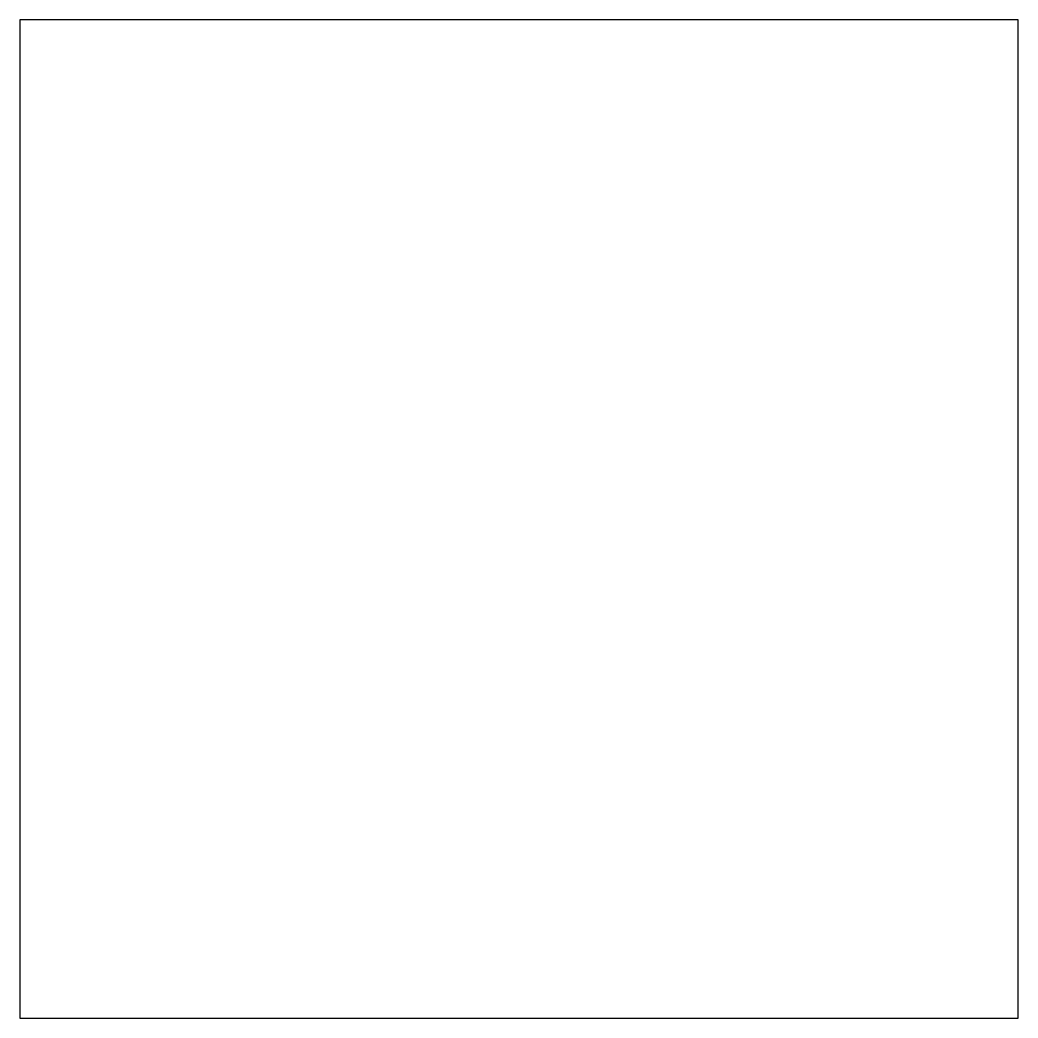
# Model space of a CAD drawing. Header units: millimetres. Extents: x -95 to 44, y -26 to 123.
# Drawn here: x -94.6 to -94.346, y -26 to -25.746 of the extents above.
import ezdxf

# ---------------------------------------------------------------- set-up
doc = ezdxf.new("R2010")
doc.units = ezdxf.units.MM
doc.layers.add('MultiLayer', color=9, linetype='Continuous')

msp = doc.modelspace()

# ---------------------------------------------------------------- linework, layer by layer
at = {"layer": 'MultiLayer'}
for p, q in [((-94.6, -25.746), (-94.6, -26)), ((-94.346, -25.746), (-94.6, -25.746)), ((-94.346, -26), (-94.346, -25.746)), ((-94.6, -26), (-94.6, -26)), ((-94.6, -26), (-94.346, -26))]:
    msp.add_line(p, q, dxfattribs=at)

doc.saveas('drawing.dxf')
